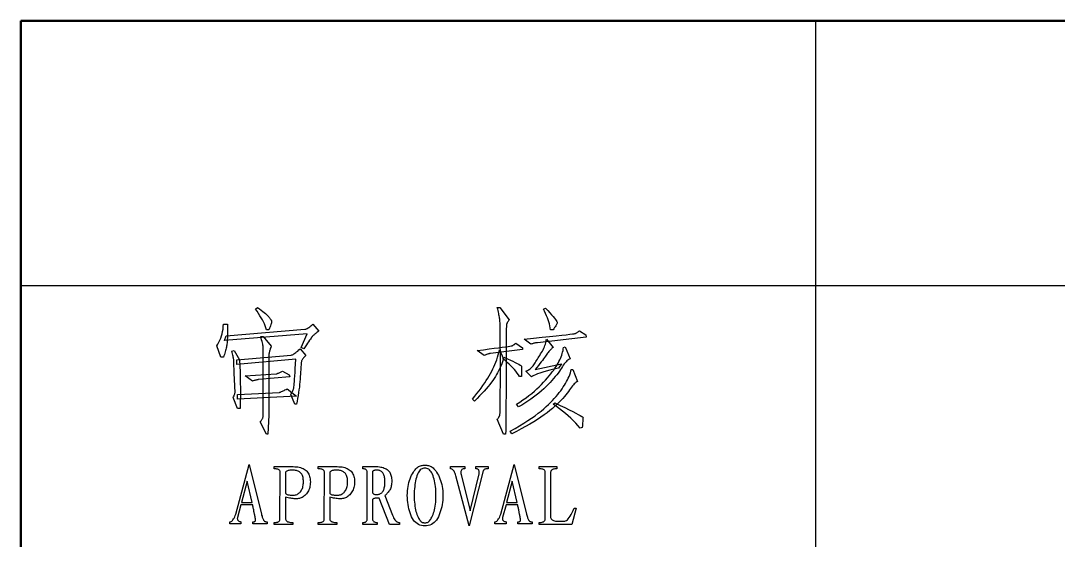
# Model space of a CAD drawing. Extents: x 0 to 420, y 0 to 297.
# Drawn here: x 235 to 258.49, y 35.24 to 47 of the extents above; entities that cross this region are included whole.
import ezdxf

# ---------------------------------------------------------------- set-up
doc = ezdxf.new("R2010")
doc.units = 0

msp = doc.modelspace()

# ---------------------------------------------------------------- linework, layer by layer
at = {"color": 7, "lineweight": 50}
for p in [(235, 5), (415, 47)]:
    msp.add_line(p, (235, 47), dxfattribs=at)
at = {"color": 7, "lineweight": 25}
for p, q in [((253, 5), (253, 47)), ((303, 41), (235, 41))]:
    msp.add_line(p, q, dxfattribs=at)
for points in [[(240.626, 40.284), (240.634, 40.273), (240.641, 40.262), (240.648, 40.252), (240.654, 40.243), (240.66, 40.234), (240.665, 40.226), (240.669, 40.219), (240.673, 40.213), (240.676, 40.207), (240.679, 40.202), (240.68, 40.196), (240.68, 40.187), (240.678, 40.174), (240.675, 40.159), (240.67, 40.141), (240.663, 40.119), (240.655, 40.095), (240.645, 40.067), (240.633, 40.036), (240.62, 40.003), (240.562, 40.003), (240.549, 40.046), (240.533, 40.089), (240.515, 40.134), (240.494, 40.179), (240.471, 40.226), (240.445, 40.273), (240.416, 40.321), (240.385, 40.37), (240.352, 40.421), (240.315, 40.472), (240.362, 40.507), (240.405, 40.475), (240.444, 40.445), (240.48, 40.418), (240.511, 40.392), (240.54, 40.369), (240.564, 40.348), (240.585, 40.329), (240.602, 40.312), (240.616, 40.297)], [(246.058, 40.226), (246.049, 40.214), (246.04, 40.203), (246.033, 40.192), (246.026, 40.182), (246.02, 40.173), (246.014, 40.164), (246.009, 40.155), (246.005, 40.147), (246.002, 40.139), (245.999, 40.132), (245.997, 40.115), (245.995, 40.078), (245.993, 40.022), (245.992, 39.945), (245.99, 39.849), (245.989, 39.733), (245.988, 39.597), (245.988, 39.442), (245.987, 39.266), (245.987, 39.071), (245.987, 38.872), (245.987, 38.686), (245.986, 38.511), (245.985, 38.349), (245.984, 38.2), (245.983, 38.062), (245.982, 37.937), (245.98, 37.824), (245.978, 37.724), (245.976, 37.636), (245.929, 37.636), (245.788, 37.976), (245.797, 37.987), (245.805, 37.998), (245.813, 38.009), (245.82, 38.019), (245.826, 38.028), (245.832, 38.037), (245.837, 38.046), (245.841, 38.054), (245.844, 38.062), (245.847, 38.069), (245.849, 38.086), (245.851, 38.122), (245.853, 38.178), (245.854, 38.254), (245.855, 38.349), (245.857, 38.464), (245.857, 38.598), (245.858, 38.752), (245.858, 38.925), (245.858, 39.118), (245.858, 39.312), (245.858, 39.487), (245.857, 39.643), (245.857, 39.782), (245.855, 39.902), (245.854, 40.003), (245.853, 40.086), (245.851, 40.151), (245.849, 40.198), (245.847, 40.226), (245.844, 40.245), (245.841, 40.267), (245.837, 40.29), (245.832, 40.316), (245.826, 40.343), (245.82, 40.372), (245.813, 40.403), (245.805, 40.436), (245.797, 40.47), (245.788, 40.507), (245.847, 40.507)], [(246.995, 40.003), (246.989, 40.046), (246.981, 40.089), (246.971, 40.134), (246.958, 40.179), (246.942, 40.226), (246.925, 40.273), (246.905, 40.321), (246.883, 40.37), (246.858, 40.421), (246.831, 40.472), (246.878, 40.495), (246.929, 40.439), (246.975, 40.388), (247.015, 40.342), (247.05, 40.302), (247.08, 40.267), (247.104, 40.236), (247.123, 40.211), (247.137, 40.191), (247.145, 40.177), (247.147, 40.167), (247.147, 40.159), (247.144, 40.149), (247.139, 40.137), (247.132, 40.124), (247.124, 40.108), (247.114, 40.091), (247.102, 40.072), (247.087, 40.051), (247.072, 40.028), (247.054, 40.003)], [(239.589, 39.382), (239.53, 39.382), (239.437, 39.64), (239.463, 39.68), (239.488, 39.723), (239.509, 39.768), (239.528, 39.814), (239.545, 39.862), (239.559, 39.912), (239.57, 39.964), (239.579, 40.018), (239.585, 40.074), (239.589, 40.132), (239.683, 40.132), (239.682, 40.059), (239.682, 39.993), (239.681, 39.931), (239.68, 39.875), (239.678, 39.824), (239.676, 39.779), (239.674, 39.739), (239.671, 39.704), (239.668, 39.675), (239.665, 39.651), (239.661, 39.63), (239.656, 39.607), (239.651, 39.583), (239.644, 39.558), (239.637, 39.531), (239.629, 39.504), (239.62, 39.475), (239.611, 39.445), (239.6, 39.414)], [(241.347, 39.604), (241.487, 39.909), (239.612, 39.757), (239.647, 39.862), (241.429, 40.015), (241.441, 40.016), (241.455, 40.019), (241.47, 40.025), (241.487, 40.033), (241.505, 40.044), (241.524, 40.057), (241.545, 40.072), (241.567, 40.09), (241.591, 40.109), (241.616, 40.132), (241.745, 39.968), (241.725, 39.954), (241.706, 39.941), (241.688, 39.928), (241.672, 39.916), (241.657, 39.905), (241.644, 39.894), (241.632, 39.884), (241.621, 39.874), (241.612, 39.865), (241.605, 39.856), (241.596, 39.846), (241.585, 39.832), (241.572, 39.813), (241.556, 39.791), (241.537, 39.764), (241.516, 39.733), (241.492, 39.698), (241.466, 39.659), (241.437, 39.616), (241.405, 39.569)], [(246.397, 39.792), (246.611, 39.814), (246.803, 39.834), (246.973, 39.852), (247.121, 39.868), (247.247, 39.881), (247.351, 39.892), (247.433, 39.901), (247.492, 39.908), (247.53, 39.913), (247.546, 39.915), (247.551, 39.917), (247.558, 39.919), (247.565, 39.923), (247.574, 39.928), (247.584, 39.934), (247.595, 39.941), (247.607, 39.949), (247.621, 39.958), (247.636, 39.968), (247.651, 39.979), (247.792, 39.886), (247.804, 39.839), (246.702, 39.71), (246.69, 39.71), (246.677, 39.708), (246.664, 39.707), (246.65, 39.704), (246.635, 39.701), (246.619, 39.697), (246.603, 39.693), (246.586, 39.687), (246.568, 39.681), (246.55, 39.675)], [(240.485, 38.028), (240.486, 38.043), (240.487, 38.072), (240.488, 38.115), (240.489, 38.171), (240.49, 38.241), (240.49, 38.324), (240.491, 38.422), (240.491, 38.533), (240.491, 38.657), (240.491, 38.796), (240.491, 38.934), (240.491, 39.06), (240.491, 39.172), (240.491, 39.27), (240.491, 39.355), (240.491, 39.427), (240.491, 39.486), (240.491, 39.531), (240.491, 39.563), (240.491, 39.581), (240.491, 39.594), (240.489, 39.611), (240.486, 39.63), (240.482, 39.652), (240.477, 39.678), (240.47, 39.706), (240.463, 39.738), (240.454, 39.772), (240.444, 39.81), (240.433, 39.851), (240.491, 39.851), (240.667, 39.628), (240.658, 39.603), (240.65, 39.58), (240.643, 39.558), (240.637, 39.539), (240.632, 39.521), (240.628, 39.505), (240.624, 39.49), (240.622, 39.478), (240.621, 39.467), (240.62, 39.458), (240.62, 39.437), (240.62, 39.389), (240.62, 39.316), (240.62, 39.216), (240.62, 39.09), (240.62, 38.938), (240.62, 38.76), (240.62, 38.556), (240.62, 38.326), (240.62, 38.069), (240.597, 37.636), (240.562, 37.636), (240.421, 37.917), (240.432, 37.931), (240.442, 37.944), (240.451, 37.956), (240.459, 37.968), (240.466, 37.98), (240.472, 37.991), (240.477, 38.001), (240.481, 38.011), (240.484, 38.02)], [(245.331, 39.534), (245.474, 39.552), (245.602, 39.568), (245.717, 39.583), (245.817, 39.596), (245.902, 39.607), (245.974, 39.617), (246.031, 39.625), (246.074, 39.632), (246.102, 39.636), (246.116, 39.64), (246.124, 39.642), (246.131, 39.646), (246.139, 39.65), (246.148, 39.655), (246.157, 39.66), (246.167, 39.666), (246.177, 39.673), (246.187, 39.681), (246.199, 39.689), (246.21, 39.698), (246.362, 39.593), (246.362, 39.558), (245.636, 39.464), (245.626, 39.463), (245.615, 39.462), (245.603, 39.46), (245.591, 39.456), (245.577, 39.452), (245.563, 39.447), (245.547, 39.441), (245.531, 39.434), (245.513, 39.426), (245.495, 39.417)], [(246.644, 39.101), (247.241, 39.229), (247.171, 39.136), (247.07, 39.11), (246.978, 39.086), (246.895, 39.064), (246.82, 39.042), (246.755, 39.021), (246.698, 39.002), (246.651, 38.984), (246.612, 38.967), (246.582, 38.951), (246.562, 38.936), (246.433, 39.065), (246.453, 39.073), (246.474, 39.082), (246.493, 39.093), (246.512, 39.106), (246.531, 39.12), (246.549, 39.135), (246.566, 39.152), (246.583, 39.17), (246.599, 39.19), (246.614, 39.212), (246.63, 39.235), (246.646, 39.258), (246.662, 39.283), (246.679, 39.309), (246.696, 39.336), (246.714, 39.364), (246.732, 39.394), (246.751, 39.424), (246.77, 39.455), (246.79, 39.487), (246.809, 39.52), (246.826, 39.552), (246.842, 39.584), (246.856, 39.615), (246.868, 39.645), (246.878, 39.676), (246.886, 39.705), (246.893, 39.735), (246.898, 39.764), (246.901, 39.792), (247.054, 39.604), (247.04, 39.594), (247.026, 39.583), (247.012, 39.571), (246.997, 39.558), (246.983, 39.543), (246.969, 39.527), (246.955, 39.51), (246.941, 39.492), (246.927, 39.473), (246.913, 39.452), (246.898, 39.43), (246.88, 39.404), (246.859, 39.376), (246.836, 39.345), (246.811, 39.311), (246.782, 39.275), (246.752, 39.236), (246.718, 39.193), (246.682, 39.148)], [(239.952, 39.323), (239.959, 39.181), (239.964, 39.047), (239.968, 38.919), (239.971, 38.798), (239.973, 38.684), (239.973, 38.578), (239.973, 38.478), (239.971, 38.386), (239.968, 38.3), (239.964, 38.222), (239.905, 38.222), (239.812, 38.468), (239.82, 38.486), (239.828, 38.504), (239.835, 38.521), (239.841, 38.538), (239.845, 38.554), (239.849, 38.57), (239.851, 38.585), (239.853, 38.599), (239.853, 38.613), (239.853, 38.626), (239.851, 38.641), (239.85, 38.661), (239.849, 38.685), (239.847, 38.713), (239.845, 38.746), (239.843, 38.783), (239.841, 38.825), (239.839, 38.872), (239.837, 38.922), (239.835, 38.977), (239.833, 39.032), (239.831, 39.082), (239.829, 39.128), (239.827, 39.168), (239.826, 39.203), (239.825, 39.233), (239.824, 39.259), (239.824, 39.279), (239.823, 39.295), (239.823, 39.306), (239.823, 39.315), (239.821, 39.327), (239.819, 39.342), (239.816, 39.36), (239.812, 39.38), (239.806, 39.403), (239.8, 39.429), (239.793, 39.457), (239.785, 39.489), (239.776, 39.522), (239.835, 39.534)], [(241.124, 39.429), (241.137, 39.432), (241.151, 39.438), (241.167, 39.446), (241.184, 39.457), (241.203, 39.47), (241.224, 39.485), (241.246, 39.502), (241.27, 39.522), (241.296, 39.545), (241.323, 39.569), (241.452, 39.417), (241.434, 39.399), (241.418, 39.381), (241.404, 39.365), (241.391, 39.349), (241.38, 39.335), (241.371, 39.321), (241.364, 39.309), (241.358, 39.297), (241.355, 39.286), (241.353, 39.276), (241.351, 39.265), (241.35, 39.248), (241.348, 39.227), (241.346, 39.2), (241.344, 39.169), (241.341, 39.134), (241.339, 39.093), (241.336, 39.048), (241.333, 38.997), (241.329, 38.942), (241.325, 38.884), (241.32, 38.825), (241.314, 38.765), (241.307, 38.704), (241.298, 38.642), (241.289, 38.579), (241.279, 38.515), (241.267, 38.449), (241.255, 38.383), (241.241, 38.315), (241.206, 38.315), (241.112, 38.538), (241.124, 38.556), (241.134, 38.574), (241.143, 38.592), (241.152, 38.608), (241.159, 38.624), (241.166, 38.64), (241.171, 38.655), (241.176, 38.669), (241.18, 38.683), (241.183, 38.696), (241.185, 38.714), (241.188, 38.742), (241.192, 38.781), (241.196, 38.829), (241.2, 38.888), (241.205, 38.957), (241.211, 39.036), (241.216, 39.126), (241.223, 39.225), (241.23, 39.335), (239.894, 39.218), (239.894, 39.323)], [(245.718, 38.901), (245.688, 38.858), (245.655, 38.813), (245.619, 38.766), (245.579, 38.718), (245.536, 38.667), (245.49, 38.614), (245.441, 38.56), (245.388, 38.504), (245.332, 38.446), (245.272, 38.386), (245.226, 38.433), (245.278, 38.497), (245.328, 38.561), (245.376, 38.623), (245.421, 38.683), (245.463, 38.742), (245.503, 38.799), (245.54, 38.855), (245.574, 38.909), (245.606, 38.961), (245.636, 39.013), (245.663, 39.063), (245.689, 39.115), (245.713, 39.166), (245.735, 39.219), (245.756, 39.272), (245.775, 39.326), (245.792, 39.38), (245.808, 39.434), (245.822, 39.49), (245.835, 39.546), (245.929, 39.347), (245.914, 39.3), (245.898, 39.254), (245.88, 39.208), (245.861, 39.163), (245.841, 39.118), (245.819, 39.074), (245.796, 39.03), (245.771, 38.987), (245.745, 38.944)], [(246.89, 38.714), (246.839, 38.665), (246.786, 38.617), (246.73, 38.569), (246.672, 38.523), (246.611, 38.476), (246.548, 38.431), (246.482, 38.386), (246.413, 38.343), (246.342, 38.299), (246.269, 38.257), (246.222, 38.315), (246.297, 38.365), (246.37, 38.414), (246.439, 38.464), (246.506, 38.513), (246.569, 38.563), (246.629, 38.613), (246.686, 38.663), (246.739, 38.713), (246.79, 38.763), (246.837, 38.813), (246.881, 38.863), (246.923, 38.911), (246.962, 38.958), (246.999, 39.004), (247.033, 39.048), (247.065, 39.09), (247.094, 39.132), (247.12, 39.172), (247.144, 39.21), (247.165, 39.247), (247.184, 39.283), (247.202, 39.319), (247.218, 39.355), (247.233, 39.391), (247.246, 39.427), (247.257, 39.463), (247.267, 39.498), (247.276, 39.534), (247.283, 39.569), (247.288, 39.604), (247.323, 39.616), (247.44, 39.347), (247.422, 39.338), (247.402, 39.327), (247.383, 39.313), (247.364, 39.296), (247.344, 39.276), (247.324, 39.254), (247.303, 39.228), (247.283, 39.2), (247.262, 39.169), (247.241, 39.136), (247.219, 39.1), (247.193, 39.063), (247.165, 39.024), (247.134, 38.984), (247.101, 38.942), (247.064, 38.899), (247.025, 38.855), (246.982, 38.809), (246.937, 38.762)], [(246.292, 38.948), (246.267, 38.986), (246.24, 39.024), (246.209, 39.063), (246.176, 39.102), (246.14, 39.142), (246.101, 39.182), (246.059, 39.222), (246.015, 39.263), (245.967, 39.305), (245.917, 39.347), (245.94, 39.382), (246.016, 39.348), (246.084, 39.317), (246.144, 39.289), (246.195, 39.264), (246.239, 39.241), (246.275, 39.221), (246.303, 39.205), (246.323, 39.191), (246.335, 39.179), (246.339, 39.171), (246.339, 39.162), (246.339, 39.151), (246.339, 39.136), (246.339, 39.118), (246.339, 39.098), (246.339, 39.074), (246.339, 39.047), (246.339, 39.017), (246.339, 38.984), (246.339, 38.948)], [(240.925, 39.065), (241.077, 38.983), (241.089, 38.936), (240.386, 38.878), (240.376, 38.875), (240.365, 38.873), (240.353, 38.87), (240.341, 38.867), (240.327, 38.863), (240.313, 38.86), (240.297, 38.856), (240.281, 38.852), (240.263, 38.847), (240.245, 38.843), (240.081, 38.96), (240.784, 39.007), (240.796, 39.009), (240.809, 39.013), (240.821, 39.017), (240.835, 39.022), (240.849, 39.027), (240.863, 39.033), (240.878, 39.04), (240.893, 39.048), (240.909, 39.056)], [(247.605, 38.831), (247.588, 38.822), (247.57, 38.811), (247.552, 38.796), (247.532, 38.778), (247.512, 38.758), (247.491, 38.734), (247.47, 38.707), (247.447, 38.677), (247.424, 38.644), (247.399, 38.608), (247.373, 38.57), (247.343, 38.531), (247.31, 38.491), (247.273, 38.449), (247.232, 38.406), (247.189, 38.362), (247.141, 38.317), (247.09, 38.271), (247.036, 38.223), (246.978, 38.175), (246.915, 38.125), (246.847, 38.075), (246.775, 38.024), (246.696, 37.972), (246.613, 37.92), (246.524, 37.867), (246.43, 37.813), (246.331, 37.758), (246.226, 37.703), (246.116, 37.647), (246.081, 37.706), (246.19, 37.768), (246.294, 37.829), (246.391, 37.889), (246.481, 37.947), (246.566, 38.003), (246.644, 38.058), (246.716, 38.112), (246.782, 38.163), (246.842, 38.214), (246.896, 38.263), (246.945, 38.31), (246.992, 38.357), (247.036, 38.404), (247.078, 38.449), (247.118, 38.494), (247.156, 38.538), (247.191, 38.582), (247.224, 38.624), (247.254, 38.667), (247.282, 38.708), (247.308, 38.749), (247.333, 38.789), (247.355, 38.829), (247.376, 38.869), (247.395, 38.909), (247.412, 38.948), (247.428, 38.986), (247.442, 39.025), (247.454, 39.063), (247.464, 39.101), (247.499, 39.101)], [(239.905, 38.538), (240.855, 38.585), (240.865, 38.588), (240.877, 38.592), (240.89, 38.597), (240.905, 38.604), (240.922, 38.611), (240.94, 38.62), (240.96, 38.63), (240.982, 38.641), (241.005, 38.653), (241.03, 38.667), (241.241, 38.503), (239.905, 38.433)], [(247.663, 37.776), (247.615, 37.832), (247.564, 37.888), (247.51, 37.943), (247.453, 37.998), (247.394, 38.052), (247.331, 38.105), (247.266, 38.159), (247.198, 38.211), (247.127, 38.264), (247.054, 38.315), (247.089, 38.351), (247.209, 38.292), (247.317, 38.24), (247.412, 38.193), (247.495, 38.152), (247.565, 38.116), (247.623, 38.086), (247.668, 38.062), (247.7, 38.043), (247.72, 38.03), (247.728, 38.022), (247.728, 38.016), (247.729, 38.006), (247.728, 37.991), (247.728, 37.974), (247.726, 37.952), (247.724, 37.927), (247.721, 37.898), (247.718, 37.865), (247.714, 37.828), (247.71, 37.788)], [(240.314, 35.724), (240.312, 35.732), (240.31, 35.741), (240.309, 35.751), (240.306, 35.761), (240.304, 35.772), (240.302, 35.784), (240.299, 35.796), (240.296, 35.809), (240.294, 35.823), (240.29, 35.837), (240.287, 35.853), (240.284, 35.869), (240.28, 35.886), (240.277, 35.905), (240.273, 35.924), (240.269, 35.945), (240.265, 35.966), (240.26, 35.989), (240.256, 36.012), (240.251, 36.037), (239.986, 36.037), (239.908, 35.755), (239.904, 35.74), (239.903, 35.726), (239.905, 35.713), (239.909, 35.702), (239.915, 35.691), (239.925, 35.681), (239.936, 35.673), (239.95, 35.665), (239.967, 35.659), (239.986, 35.654), (239.986, 35.607), (239.736, 35.607), (239.736, 35.654), (239.75, 35.657), (239.764, 35.663), (239.777, 35.672), (239.791, 35.685), (239.804, 35.701), (239.817, 35.719), (239.83, 35.741), (239.843, 35.766), (239.856, 35.794), (239.869, 35.826), (240.173, 36.951), (240.447, 35.826), (240.454, 35.802), (240.462, 35.78), (240.469, 35.76), (240.475, 35.742), (240.482, 35.726), (240.488, 35.712), (240.494, 35.7), (240.499, 35.691), (240.504, 35.683), (240.509, 35.677), (240.514, 35.673), (240.52, 35.669), (240.525, 35.665), (240.532, 35.662), (240.538, 35.66), (240.546, 35.657), (240.553, 35.656), (240.562, 35.655), (240.57, 35.654), (240.58, 35.654), (240.58, 35.607), (240.251, 35.607), (240.251, 35.654), (240.259, 35.654), (240.266, 35.654), (240.273, 35.655), (240.279, 35.656), (240.285, 35.658), (240.29, 35.659), (240.295, 35.661), (240.299, 35.664), (240.303, 35.666), (240.306, 35.669), (240.309, 35.673), (240.311, 35.677), (240.313, 35.681), (240.315, 35.686), (240.316, 35.691), (240.316, 35.697), (240.316, 35.703), (240.316, 35.709), (240.315, 35.716)], [(240.876, 36.787), (240.872, 36.8), (240.866, 36.812), (240.857, 36.822), (240.846, 36.832), (240.833, 36.839), (240.818, 36.846), (240.801, 36.85), (240.781, 36.854), (240.76, 36.856), (240.736, 36.857), (240.736, 36.904), (241.165, 36.904), (241.204, 36.903), (241.24, 36.9), (241.274, 36.896), (241.306, 36.89), (241.336, 36.882), (241.365, 36.873), (241.391, 36.862), (241.415, 36.849), (241.438, 36.834), (241.458, 36.818), (241.477, 36.8), (241.494, 36.78), (241.508, 36.758), (241.521, 36.735), (241.532, 36.71), (241.54, 36.684), (241.547, 36.655), (241.552, 36.625), (241.555, 36.593), (241.556, 36.56), (241.555, 36.526), (241.552, 36.494), (241.548, 36.463), (241.542, 36.434), (241.534, 36.406), (241.524, 36.379), (241.512, 36.354), (241.499, 36.33), (241.483, 36.308), (241.466, 36.287), (241.448, 36.267), (241.429, 36.25), (241.41, 36.234), (241.391, 36.22), (241.371, 36.208), (241.35, 36.198), (241.329, 36.19), (241.307, 36.184), (241.286, 36.18), (241.263, 36.177), (241.24, 36.176), (241.216, 36.176), (241.191, 36.177), (241.166, 36.18), (241.139, 36.183), (241.112, 36.187), (241.083, 36.193), (241.054, 36.2), (241.024, 36.207), (240.994, 36.216), (240.994, 35.716), (240.998, 35.701), (241.005, 35.688), (241.015, 35.676), (241.027, 35.666), (241.042, 35.658), (241.06, 35.651), (241.081, 35.645), (241.104, 35.641), (241.129, 35.639), (241.158, 35.638), (241.158, 35.591), (240.736, 35.591), (240.736, 35.638), (240.76, 35.639), (240.781, 35.641), (240.8, 35.644), (240.817, 35.648), (240.831, 35.654), (240.844, 35.661), (240.853, 35.669), (240.861, 35.678), (240.866, 35.689), (240.869, 35.701)], [(241.876, 36.787), (241.872, 36.8), (241.866, 36.812), (241.857, 36.822), (241.846, 36.832), (241.833, 36.839), (241.818, 36.846), (241.801, 36.85), (241.781, 36.854), (241.76, 36.856), (241.736, 36.857), (241.736, 36.904), (242.165, 36.904), (242.204, 36.903), (242.24, 36.9), (242.274, 36.896), (242.306, 36.89), (242.336, 36.882), (242.365, 36.873), (242.391, 36.862), (242.415, 36.849), (242.438, 36.834), (242.458, 36.818), (242.477, 36.8), (242.494, 36.78), (242.508, 36.758), (242.521, 36.735), (242.532, 36.71), (242.54, 36.684), (242.547, 36.655), (242.552, 36.625), (242.555, 36.593), (242.556, 36.56), (242.555, 36.526), (242.552, 36.494), (242.548, 36.463), (242.542, 36.434), (242.534, 36.406), (242.524, 36.379), (242.512, 36.354), (242.499, 36.33), (242.483, 36.308), (242.466, 36.287), (242.448, 36.267), (242.429, 36.25), (242.41, 36.234), (242.391, 36.22), (242.371, 36.208), (242.35, 36.198), (242.329, 36.19), (242.307, 36.184), (242.286, 36.18), (242.263, 36.177), (242.24, 36.176), (242.216, 36.176), (242.191, 36.177), (242.166, 36.18), (242.139, 36.183), (242.112, 36.187), (242.083, 36.193), (242.054, 36.2), (242.024, 36.207), (241.994, 36.216), (241.994, 35.716), (241.998, 35.701), (242.005, 35.688), (242.015, 35.676), (242.027, 35.666), (242.042, 35.658), (242.06, 35.651), (242.081, 35.645), (242.104, 35.641), (242.129, 35.639), (242.158, 35.638), (242.158, 35.591), (241.736, 35.591), (241.736, 35.638), (241.76, 35.639), (241.781, 35.641), (241.8, 35.644), (241.817, 35.648), (241.831, 35.654), (241.844, 35.661), (241.853, 35.669), (241.861, 35.678), (241.866, 35.689), (241.869, 35.701)], [(242.962, 36.162), (242.962, 35.716), (242.966, 35.701), (242.972, 35.688), (242.979, 35.676), (242.987, 35.666), (242.997, 35.658), (243.009, 35.651), (243.022, 35.645), (243.037, 35.641), (243.054, 35.639), (243.072, 35.638), (243.072, 35.591), (242.744, 35.591), (242.744, 35.638), (242.76, 35.639), (242.775, 35.641), (242.789, 35.644), (242.801, 35.649), (242.812, 35.656), (242.821, 35.663), (242.829, 35.673), (242.836, 35.683), (242.841, 35.695), (242.845, 35.708), (242.845, 36.787), (242.841, 36.8), (242.836, 36.812), (242.829, 36.822), (242.821, 36.832), (242.812, 36.839), (242.801, 36.846), (242.789, 36.85), (242.775, 36.854), (242.76, 36.856), (242.744, 36.857), (242.744, 36.904), (243.087, 36.904), (243.119, 36.9), (243.149, 36.895), (243.178, 36.889), (243.204, 36.881), (243.229, 36.872), (243.252, 36.862), (243.273, 36.851), (243.292, 36.839), (243.31, 36.825), (243.326, 36.81), (243.34, 36.794), (243.352, 36.776), (243.363, 36.756), (243.373, 36.736), (243.381, 36.713), (243.388, 36.689), (243.393, 36.664), (243.397, 36.637), (243.399, 36.609), (243.4, 36.579), (243.399, 36.55), (243.397, 36.521), (243.394, 36.494), (243.389, 36.469), (243.383, 36.445), (243.376, 36.422), (243.367, 36.401), (243.357, 36.381), (243.346, 36.362), (243.333, 36.345), (243.321, 36.329), (243.309, 36.315), (243.297, 36.302), (243.287, 36.29), (243.278, 36.28), (243.269, 36.271), (243.262, 36.263), (243.255, 36.256), (243.249, 36.251), (243.244, 36.247), (243.415, 35.802), (243.428, 35.772), (243.442, 35.746), (243.456, 35.722), (243.47, 35.701), (243.486, 35.683), (243.502, 35.668), (243.518, 35.656), (243.535, 35.647), (243.553, 35.641), (243.572, 35.638), (243.572, 35.591), (243.345, 35.591), (243.111, 36.193), (243.087, 36.192), (243.065, 36.192), (243.045, 36.19), (243.027, 36.188), (243.011, 36.185), (242.997, 36.182), (242.986, 36.177), (242.976, 36.173), (242.968, 36.167)], [(243.849, 36.708), (243.869, 36.744), (243.888, 36.777), (243.908, 36.806), (243.928, 36.833), (243.948, 36.856), (243.968, 36.876), (243.988, 36.892), (244.008, 36.906), (244.028, 36.916), (244.048, 36.923), (244.069, 36.928), (244.089, 36.932), (244.109, 36.935), (244.13, 36.936), (244.15, 36.937), (244.17, 36.936), (244.19, 36.935), (244.211, 36.932), (244.231, 36.928), (244.251, 36.923), (244.272, 36.916), (244.292, 36.906), (244.312, 36.892), (244.333, 36.876), (244.353, 36.856), (244.373, 36.833), (244.394, 36.806), (244.414, 36.777), (244.434, 36.744), (244.455, 36.708), (244.474, 36.67), (244.491, 36.63), (244.506, 36.588), (244.52, 36.545), (244.531, 36.5), (244.54, 36.454), (244.547, 36.406), (244.552, 36.356), (244.555, 36.304), (244.556, 36.251), (244.555, 36.198), (244.552, 36.146), (244.547, 36.095), (244.54, 36.045), (244.531, 35.996), (244.52, 35.949), (244.506, 35.903), (244.491, 35.858), (244.474, 35.814), (244.455, 35.771), (244.433, 35.731), (244.41, 35.695), (244.384, 35.663), (244.357, 35.636), (244.328, 35.613), (244.296, 35.594), (244.263, 35.579), (244.227, 35.568), (244.189, 35.562), (244.15, 35.56), (244.11, 35.562), (244.073, 35.568), (244.037, 35.579), (244.004, 35.594), (243.973, 35.613), (243.944, 35.636), (243.917, 35.663), (243.892, 35.695), (243.87, 35.731), (243.849, 35.771), (243.83, 35.814), (243.814, 35.858), (243.799, 35.903), (243.787, 35.949), (243.776, 35.996), (243.767, 36.045), (243.76, 36.095), (243.755, 36.146), (243.752, 36.198), (243.751, 36.251), (243.752, 36.304), (243.755, 36.356), (243.76, 36.406), (243.767, 36.454), (243.776, 36.5), (243.787, 36.545), (243.799, 36.588), (243.814, 36.63), (243.83, 36.67)], [(245.376, 36.74), (245.378, 36.762), (245.379, 36.782), (245.377, 36.799), (245.373, 36.815), (245.367, 36.828), (245.359, 36.838), (245.348, 36.846), (245.336, 36.852), (245.322, 36.856), (245.306, 36.857), (245.306, 36.904), (245.58, 36.904), (245.58, 36.857), (245.562, 36.856), (245.545, 36.855), (245.53, 36.853), (245.517, 36.849), (245.505, 36.845), (245.495, 36.84), (245.487, 36.834), (245.48, 36.827), (245.474, 36.819), (245.47, 36.81), (245.15, 35.56), (244.853, 36.693), (244.843, 36.724), (244.833, 36.752), (244.822, 36.776), (244.81, 36.798), (244.798, 36.816), (244.785, 36.831), (244.772, 36.842), (244.758, 36.85), (244.743, 36.855), (244.728, 36.857), (244.728, 36.904), (245.056, 36.904), (245.056, 36.857), (245.034, 36.855), (245.015, 36.852), (244.999, 36.845), (244.986, 36.836), (244.976, 36.824), (244.969, 36.809), (244.965, 36.792), (244.964, 36.772), (244.965, 36.749), (244.97, 36.724), (245.173, 35.904)], [(246.314, 35.724), (246.312, 35.732), (246.31, 35.741), (246.309, 35.751), (246.306, 35.761), (246.304, 35.772), (246.302, 35.784), (246.299, 35.796), (246.296, 35.809), (246.294, 35.823), (246.29, 35.837), (246.287, 35.853), (246.284, 35.869), (246.28, 35.886), (246.277, 35.905), (246.273, 35.924), (246.269, 35.945), (246.265, 35.966), (246.26, 35.989), (246.256, 36.012), (246.251, 36.037), (245.986, 36.037), (245.908, 35.755), (245.904, 35.74), (245.903, 35.726), (245.905, 35.713), (245.909, 35.702), (245.915, 35.691), (245.925, 35.681), (245.936, 35.673), (245.95, 35.665), (245.967, 35.659), (245.986, 35.654), (245.986, 35.607), (245.736, 35.607), (245.736, 35.654), (245.75, 35.657), (245.764, 35.663), (245.777, 35.672), (245.791, 35.685), (245.804, 35.701), (245.817, 35.719), (245.83, 35.741), (245.843, 35.766), (245.856, 35.794), (245.869, 35.826), (246.173, 36.951), (246.447, 35.826), (246.454, 35.802), (246.462, 35.78), (246.469, 35.76), (246.475, 35.742), (246.482, 35.726), (246.488, 35.712), (246.494, 35.7), (246.499, 35.691), (246.504, 35.683), (246.509, 35.677), (246.514, 35.673), (246.52, 35.669), (246.525, 35.665), (246.532, 35.662), (246.538, 35.66), (246.546, 35.657), (246.553, 35.656), (246.562, 35.655), (246.57, 35.654), (246.58, 35.654), (246.58, 35.607), (246.251, 35.607), (246.251, 35.654), (246.259, 35.654), (246.266, 35.654), (246.273, 35.655), (246.279, 35.656), (246.285, 35.658), (246.29, 35.659), (246.295, 35.661), (246.299, 35.664), (246.303, 35.666), (246.306, 35.669), (246.309, 35.673), (246.311, 35.677), (246.313, 35.681), (246.315, 35.686), (246.316, 35.691), (246.316, 35.697), (246.316, 35.703), (246.316, 35.709), (246.315, 35.716)], [(246.994, 36.779), (246.994, 35.755), (246.998, 35.739), (247.005, 35.724), (247.016, 35.711), (247.029, 35.7), (247.044, 35.691), (247.063, 35.683), (247.084, 35.677), (247.109, 35.673), (247.136, 35.67), (247.165, 35.669), (247.314, 35.669), (247.334, 35.675), (247.355, 35.686), (247.376, 35.703), (247.396, 35.724), (247.417, 35.751), (247.439, 35.784), (247.46, 35.821), (247.481, 35.864), (247.503, 35.913), (247.525, 35.966), (247.572, 35.966), (247.478, 35.591), (246.736, 35.591), (246.736, 35.638), (246.76, 35.639), (246.781, 35.641), (246.801, 35.645), (246.818, 35.651), (246.833, 35.658), (246.846, 35.666), (246.857, 35.676), (246.866, 35.688), (246.872, 35.701), (246.876, 35.716), (246.876, 36.787), (246.872, 36.8), (246.866, 36.812), (246.857, 36.822), (246.846, 36.832), (246.833, 36.839), (246.818, 36.846), (246.801, 36.85), (246.781, 36.854), (246.76, 36.856), (246.736, 36.857), (246.736, 36.904), (247.134, 36.904), (247.134, 36.857), (247.11, 36.856), (247.089, 36.854), (247.069, 36.85), (247.052, 36.844), (247.037, 36.837), (247.024, 36.829), (247.013, 36.819), (247.004, 36.807), (246.998, 36.794)], [(241.337, 36.763), (241.324, 36.775), (241.31, 36.786), (241.295, 36.795), (241.278, 36.803), (241.26, 36.81), (241.241, 36.816), (241.221, 36.82), (241.2, 36.823), (241.177, 36.825), (241.154, 36.826), (241.13, 36.825), (241.109, 36.824), (241.088, 36.821), (241.07, 36.818), (241.053, 36.814), (241.038, 36.809), (241.024, 36.803), (241.012, 36.796), (241.002, 36.788), (240.994, 36.779), (240.994, 36.294), (241.005, 36.287), (241.018, 36.28), (241.031, 36.274), (241.046, 36.269), (241.062, 36.265), (241.079, 36.262), (241.097, 36.259), (241.116, 36.257), (241.136, 36.256), (241.158, 36.255), (241.179, 36.256), (241.2, 36.259), (241.219, 36.263), (241.238, 36.268), (241.256, 36.276), (241.273, 36.285), (241.29, 36.295), (241.305, 36.308), (241.32, 36.322), (241.333, 36.337), (241.346, 36.354), (241.357, 36.372), (241.367, 36.392), (241.376, 36.412), (241.383, 36.434), (241.389, 36.457), (241.394, 36.481), (241.397, 36.506), (241.399, 36.532), (241.4, 36.56), (241.399, 36.587), (241.397, 36.613), (241.394, 36.637), (241.39, 36.66), (241.384, 36.681), (241.377, 36.701), (241.369, 36.719), (241.36, 36.735), (241.349, 36.75)], [(242.337, 36.763), (242.324, 36.775), (242.31, 36.786), (242.295, 36.795), (242.278, 36.803), (242.26, 36.81), (242.241, 36.816), (242.221, 36.82), (242.2, 36.823), (242.177, 36.825), (242.154, 36.826), (242.13, 36.825), (242.109, 36.824), (242.088, 36.821), (242.07, 36.818), (242.053, 36.814), (242.038, 36.809), (242.024, 36.803), (242.012, 36.796), (242.002, 36.788), (241.994, 36.779), (241.994, 36.294), (242.005, 36.287), (242.018, 36.28), (242.031, 36.274), (242.046, 36.269), (242.062, 36.265), (242.079, 36.262), (242.097, 36.259), (242.116, 36.257), (242.136, 36.256), (242.158, 36.255), (242.179, 36.256), (242.2, 36.259), (242.219, 36.263), (242.238, 36.268), (242.256, 36.276), (242.273, 36.285), (242.29, 36.295), (242.305, 36.308), (242.32, 36.322), (242.333, 36.337), (242.346, 36.354), (242.357, 36.372), (242.367, 36.392), (242.376, 36.412), (242.383, 36.434), (242.389, 36.457), (242.394, 36.481), (242.397, 36.506), (242.399, 36.532), (242.4, 36.56), (242.399, 36.587), (242.397, 36.613), (242.394, 36.637), (242.39, 36.66), (242.384, 36.681), (242.377, 36.701), (242.369, 36.719), (242.36, 36.735), (242.349, 36.75)], [(243.197, 36.763), (243.187, 36.775), (243.176, 36.786), (243.165, 36.795), (243.153, 36.803), (243.14, 36.81), (243.126, 36.816), (243.112, 36.82), (243.097, 36.823), (243.081, 36.825), (243.064, 36.826), (243.047, 36.825), (243.032, 36.824), (243.019, 36.822), (243.006, 36.819), (242.996, 36.816), (242.986, 36.812), (242.978, 36.806), (242.971, 36.801), (242.966, 36.794), (242.962, 36.787), (242.962, 36.318), (242.966, 36.309), (242.971, 36.301), (242.977, 36.294), (242.985, 36.288), (242.994, 36.283), (243.004, 36.278), (243.015, 36.275), (243.027, 36.273), (243.041, 36.271), (243.056, 36.271), (243.073, 36.272), (243.089, 36.274), (243.104, 36.277), (243.119, 36.282), (243.133, 36.287), (243.147, 36.295), (243.159, 36.303), (243.171, 36.313), (243.182, 36.325), (243.193, 36.337), (243.202, 36.351), (243.211, 36.367), (243.219, 36.385), (243.225, 36.404), (243.231, 36.424), (243.235, 36.447), (243.239, 36.47), (243.242, 36.496), (243.243, 36.523), (243.244, 36.552), (243.243, 36.581), (243.242, 36.608), (243.239, 36.633), (243.236, 36.657), (243.232, 36.679), (243.227, 36.699), (243.221, 36.718), (243.214, 36.735), (243.206, 36.75)], [(243.908, 36.251), (243.908, 36.199), (243.91, 36.148), (243.913, 36.099), (243.918, 36.053), (243.923, 36.009), (243.93, 35.967), (243.938, 35.928), (243.948, 35.89), (243.958, 35.855), (243.97, 35.822), (243.983, 35.791), (243.995, 35.763), (244.007, 35.738), (244.02, 35.716), (244.032, 35.697), (244.044, 35.68), (244.056, 35.666), (244.068, 35.655), (244.079, 35.647), (244.091, 35.642), (244.103, 35.638), (244.115, 35.636), (244.126, 35.634), (244.138, 35.633), (244.15, 35.632), (244.162, 35.633), (244.173, 35.634), (244.185, 35.636), (244.197, 35.638), (244.208, 35.642), (244.22, 35.647), (244.232, 35.655), (244.244, 35.666), (244.257, 35.68), (244.269, 35.697), (244.282, 35.716), (244.294, 35.738), (244.307, 35.763), (244.32, 35.791), (244.333, 35.822), (244.346, 35.855), (244.357, 35.89), (244.367, 35.928), (244.376, 35.967), (244.383, 36.009), (244.389, 36.053), (244.394, 36.099), (244.397, 36.148), (244.399, 36.199), (244.4, 36.251), (244.399, 36.304), (244.397, 36.355), (244.394, 36.405), (244.389, 36.452), (244.383, 36.497), (244.376, 36.541), (244.367, 36.583), (244.357, 36.623), (244.346, 36.661), (244.333, 36.697), (244.32, 36.73), (244.305, 36.76), (244.289, 36.786), (244.272, 36.809), (244.254, 36.828), (244.235, 36.844), (244.216, 36.857), (244.195, 36.865), (244.173, 36.871), (244.15, 36.872), (244.127, 36.871), (244.105, 36.865), (244.084, 36.857), (244.065, 36.844), (244.046, 36.828), (244.029, 36.809), (244.013, 36.786), (243.997, 36.76), (243.983, 36.73), (243.97, 36.697), (243.958, 36.661), (243.948, 36.623), (243.938, 36.583), (243.93, 36.541), (243.923, 36.497), (243.918, 36.452), (243.913, 36.405), (243.91, 36.355), (243.908, 36.304)], [(240.236, 36.091), (240.126, 36.576), (239.994, 36.091)], [(246.236, 36.091), (246.126, 36.576), (245.994, 36.091)]]:
    msp.add_lwpolyline(points, close=True, dxfattribs=at)

doc.saveas('drawing.dxf')
